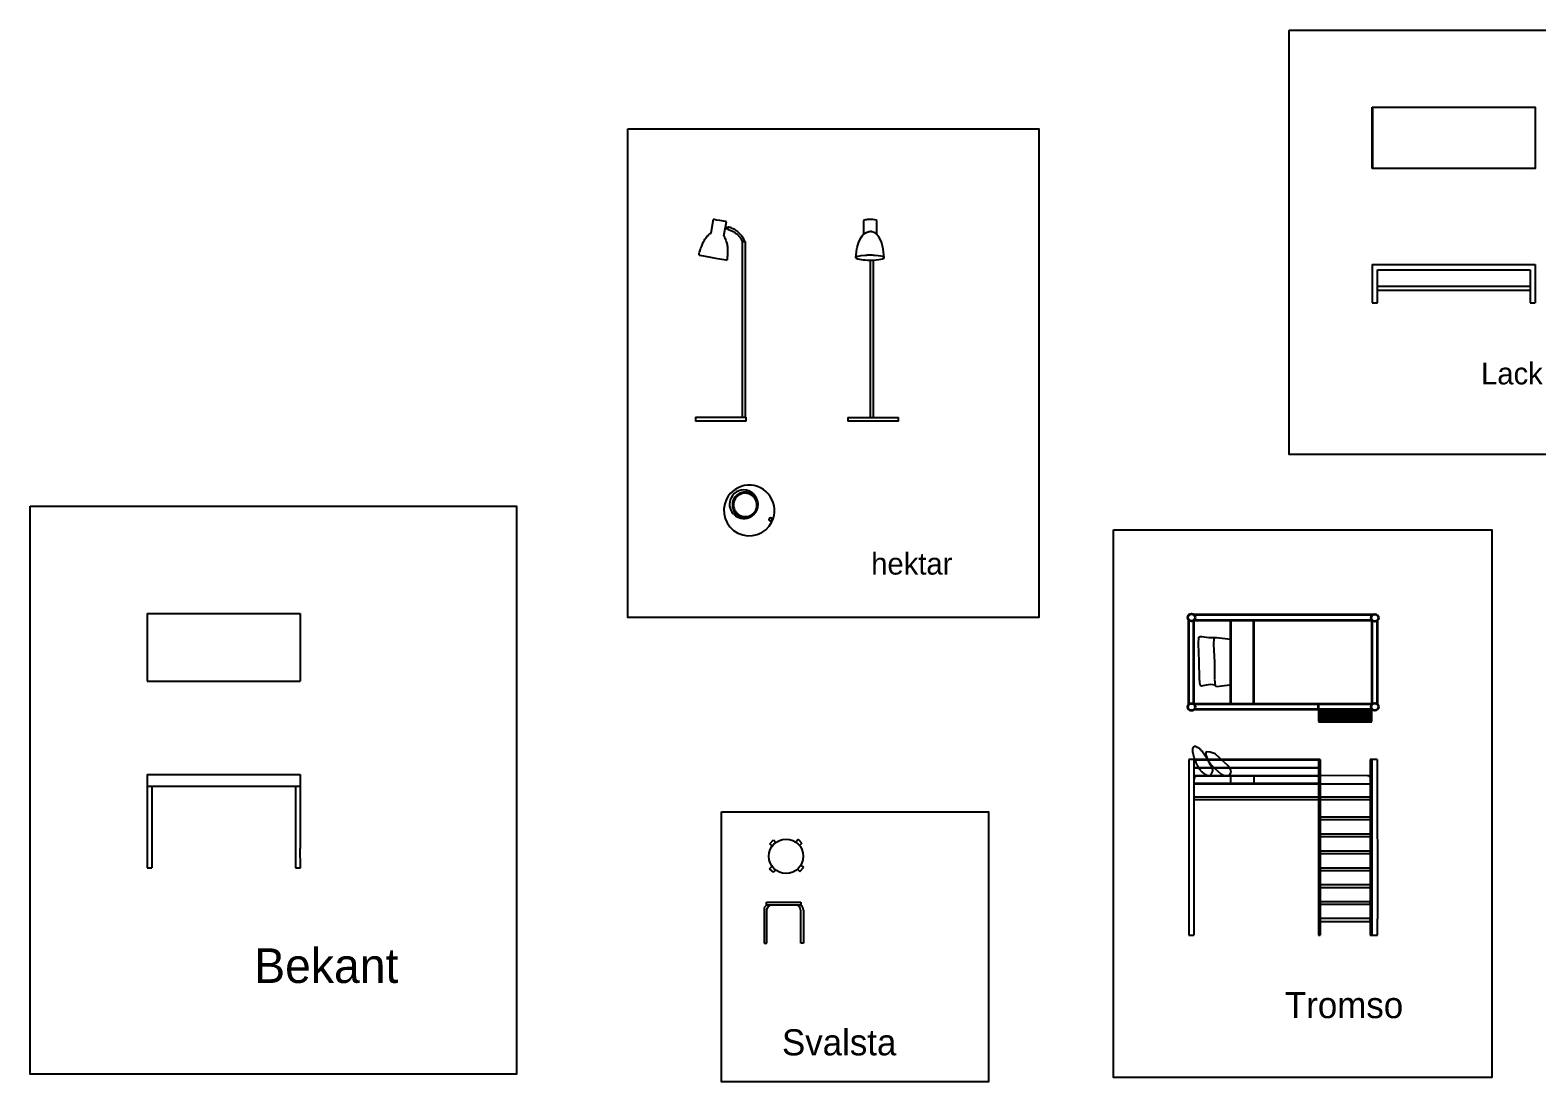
# Model space of a CAD drawing. Header units: centimetres. Extents: x 143523.8 to 143547.5, y 129048.9 to 129064.9.
# Drawn here: x 143523.81 to 143537.6, y 129055.25 to 129064.87 of the extents above; entities that cross this region are included whole.
import ezdxf

# ---------------------------------------------------------------- set-up
doc = ezdxf.new("R2010")
doc.units = ezdxf.units.CM
for name, color, linetype, lineweight in [('A-FLOR-LEVL', 7, 'Continuous', 35), ('A-WALL-FULL-EXTR', 7, 'Continuous', 35), ('ARREDI_1piano', 7, 'Continuous', 25), ('ARREDI_2piano', 7, 'Continuous', 25)]:
    doc.layers.add(name, color=color, linetype=linetype, lineweight=lineweight)
doc.layers.add('IKE140010-T1', color=250, linetype='Continuous')

msp = doc.modelspace()

# ---------------------------------------------------------------- linework, layer by layer
at = {"color": 0}
for p, q in [((143536.094, 129062.728), (143537.584, 129062.728)), ((143536.094, 129062.728), (143536.094, 129062.378)), ((143537.584, 129062.728), (143537.584, 129062.378)), ((143536.143, 129062.378), (143536.143, 129062.68)), ((143536.143, 129062.68), (143537.54, 129062.68)), ((143537.54, 129062.68), (143537.54, 129062.377)), ((143536.143, 129062.529), (143537.54, 129062.529)), ((143536.144, 129062.493), (143537.54, 129062.493)), ((143536.094, 129062.378), (143536.143, 129062.378)), ((143537.54, 129062.377), (143537.584, 129062.378)), ((143524.877, 129059.534), (143526.277, 129059.534)), ((143524.877, 129059.534), (143524.877, 129058.914)), ((143526.277, 129059.534), (143526.277, 129058.914)), ((143524.877, 129058.914), (143526.277, 129058.914)), ((143534.669, 129058.866), (143534.789, 129058.882)), ((143534.789, 129058.882), (143534.796, 129058.882)), ((143535.6, 129058.646), (143535.6, 129058.545)), ((143536.09, 129058.545), (143536.09, 129058.655)), ((143534.413, 129058.199), (143534.413, 129056.738)), ((143534.445, 129058.199), (143534.413, 129058.199)), ((143535.616, 129058.197), (143534.445, 129058.199)), ((143534.461, 129058.199), (143534.461, 129056.738)), ((143534.461, 129058.193), (143535.6, 129058.193)), ((143535.6, 129058.197), (143535.6, 129056.738)), ((143535.616, 129058.197), (143535.616, 129056.738)), ((143536.14, 129058.196), (143536.073, 129058.196)), ((143536.073, 129058.196), (143536.073, 129056.738)), ((143536.09, 129058.196), (143536.09, 129056.738)), ((143536.14, 129058.196), (143536.141, 129056.738)), ((143524.877, 129058.06), (143524.877, 129057.206)), ((143524.877, 129058.06), (143526.277, 129058.06)), ((143526.277, 129058.06), (143526.277, 129057.383)), ((143534.461, 129058.125), (143534.506, 129058.125)), ((143534.461, 129058.12), (143534.506, 129058.12)), ((143534.461, 129058.052), (143534.506, 129058.052)), ((143534.461, 129058.048), (143534.506, 129058.048)), ((143534.506, 129058.125), (143535.6, 129058.125)), ((143534.506, 129058.12), (143535.6, 129058.12)), ((143534.506, 129058.052), (143535.6, 129058.052)), ((143534.506, 129058.048), (143535.6, 129058.048)), ((143534.79, 129058.12), (143535.436, 129058.12)), ((143534.796, 129058.052), (143534.796, 129057.975)), ((143535.009, 129058.052), (143535.009, 129057.98)), ((143535.616, 129058.053), (143536.049, 129058.052)), ((143524.878, 129057.954), (143526.278, 129057.954)), ((143524.921, 129057.954), (143524.921, 129057.206)), ((143526.234, 129057.953), (143526.234, 129057.206)), ((143534.464, 129057.98), (143534.461, 129057.98)), ((143534.464, 129057.975), (143534.461, 129057.975)), ((143534.464, 129057.98), (143535.6, 129057.98)), ((143534.464, 129057.975), (143535.6, 129057.975)), ((143535.616, 129057.975), (143536.073, 129057.975)), ((143536.09, 129057.975), (143536.091, 129057.975)), ((143534.462, 129057.855), (143536.073, 129057.855)), ((143534.462, 129057.83), (143536.073, 129057.83)), ((143535.616, 129057.672), (143536.073, 129057.672)), ((143535.616, 129057.517), (143535.616, 129057.647)), ((143535.616, 129057.647), (143536.073, 129057.647)), ((143535.616, 129057.517), (143536.073, 129057.517)), ((143535.616, 129057.492), (143536.073, 129057.492)), ((143526.28, 129057.206), (143526.277, 129057.383)), ((143535.616, 129057.362), (143536.073, 129057.362)), ((143535.616, 129057.337), (143536.073, 129057.337)), ((143524.877, 129057.206), (143524.921, 129057.206)), ((143526.234, 129057.206), (143526.28, 129057.206)), ((143535.616, 129057.207), (143536.073, 129057.207)), ((143535.616, 129057.182), (143536.073, 129057.182)), ((143535.616, 129057.052), (143536.073, 129057.052)), ((143535.616, 129056.897), (143535.616, 129057.027)), ((143535.616, 129057.027), (143536.073, 129057.027)), ((143535.616, 129056.897), (143536.073, 129056.897)), ((143535.616, 129056.872), (143536.073, 129056.872)), ((143536.073, 129056.872), (143536.073, 129056.901)), ((143534.413, 129056.738), (143534.413, 129056.589)), ((143534.461, 129056.738), (143534.461, 129056.589)), ((143535.6, 129056.738), (143535.6, 129056.589)), ((143536.074, 129056.742), (143535.616, 129056.742)), ((143535.616, 129056.742), (143535.616, 129056.742)), ((143535.616, 129056.738), (143535.616, 129056.589)), ((143535.617, 129056.716), (143535.616, 129056.716)), ((143535.617, 129056.716), (143536.074, 129056.716)), ((143536.073, 129056.738), (143536.073, 129056.589)), ((143536.074, 129056.716), (143536.074, 129056.742)), ((143536.09, 129056.738), (143536.09, 129056.589)), ((143536.141, 129056.738), (143536.141, 129056.738)), ((143536.141, 129056.589), (143536.141, 129056.738)), ((143534.413, 129056.589), (143534.461, 129056.589)), ((143535.6, 129056.589), (143535.616, 129056.589)), ((143536.073, 129056.589), (143536.141, 129056.589))]:
    msp.add_line(p, q, dxfattribs=at)
for p, q in [((143530.526, 129056.819), (143530.526, 129056.515)), ((143530.548, 129056.891), (143530.863, 129056.89)), ((143530.548, 129056.863), (143530.548, 129056.891)), ((143530.863, 129056.863), (143530.548, 129056.863)), ((143530.55, 129056.515), (143530.55, 129056.812)), ((143530.861, 129056.515), (143530.861, 129056.812)), ((143530.863, 129056.89), (143530.863, 129056.89)), ((143530.863, 129056.89), (143530.863, 129056.863)), ((143530.885, 129056.819), (143530.885, 129056.515)), ((143530.526, 129056.515), (143530.55, 129056.515)), ((143530.885, 129056.515), (143530.861, 129056.515))]:
    msp.add_line(p, q)
at = {"color": 160}
msp.add_lwpolyline([(143535.332, 129064.874), (143539.07, 129064.874), (143539.07, 129060.988), (143535.332, 129060.988)], close=True, dxfattribs=at)
at = {"color": 4}
msp.add_lwpolyline([(143529.277, 129063.971), (143533.042, 129063.971), (143533.042, 129059.497), (143529.277, 129059.497)], close=True, dxfattribs=at)
at = {"color": 252}
msp.add_lwpolyline([(143523.805, 129060.518), (143528.257, 129060.518), (143528.257, 129055.318), (143523.805, 129055.318)], close=True, dxfattribs=at)
at = {"color": 6}
msp.add_lwpolyline([(143533.723, 129060.299), (143537.189, 129060.299), (143537.189, 129055.285), (143533.723, 129055.285)], close=True, dxfattribs=at)
at = {"color": 0}
for points in [[(143534.519, 129058.878), (143534.512, 129058.936), (143534.508, 129059.097), (143534.503, 129059.257), (143534.507, 129059.316), (143534.518, 129059.322), (143534.534, 129059.322), (143534.598, 129059.313), (143534.653, 129059.314)], [(143534.65, 129058.932), (143534.651, 129058.935), (143534.652, 129059.09), (143534.643, 129059.25), (143534.646, 129059.306), (143534.652, 129059.315), (143534.671, 129059.314), (143534.796, 129059.298)], [(143534.519, 129058.878), (143534.53, 129058.873), (143534.575, 129058.88), (143534.613, 129058.887)], [(143534.613, 129058.887), (143534.655, 129058.881)], [(143534.669, 129058.866), (143534.658, 129058.871), (143534.651, 129058.929), (143534.65, 129058.932)], [(143534.739, 129058.174), (143534.764, 129058.148), (143534.774, 129058.138), (143534.778, 129058.131), (143534.792, 129058.112), (143534.797, 129058.097), (143534.798, 129058.085), (143534.796, 129058.071), (143534.788, 129058.057), (143534.78, 129058.051), (143534.767, 129058.049)]]:
    msp.add_lwpolyline(points, dxfattribs=at)
at = {"color": 7}
for points in [[(143534.622, 129058.067), (143534.628, 129058.077), (143534.631, 129058.086), (143534.633, 129058.094), (143534.633, 129058.102), (143534.632, 129058.109), (143534.629, 129058.116), (143534.627, 129058.122), (143534.624, 129058.128), (143534.621, 129058.133), (143534.618, 129058.138), (143534.615, 129058.143), (143534.612, 129058.148), (143534.61, 129058.153), (143534.607, 129058.158), (143534.604, 129058.163), (143534.602, 129058.167), (143534.599, 129058.172), (143534.597, 129058.177), (143534.594, 129058.182), (143534.591, 129058.188), (143534.589, 129058.193), (143534.586, 129058.198), (143534.583, 129058.204), (143534.579, 129058.209), (143534.576, 129058.215), (143534.572, 129058.221), (143534.569, 129058.226), (143534.565, 129058.232), (143534.561, 129058.237), (143534.558, 129058.242), (143534.554, 129058.248), (143534.551, 129058.253), (143534.547, 129058.257), (143534.544, 129058.262), (143534.541, 129058.267), (143534.537, 129058.271), (143534.534, 129058.275), (143534.53, 129058.279), (143534.527, 129058.283), (143534.523, 129058.287), (143534.519, 129058.29), (143534.514, 129058.294), (143534.509, 129058.297), (143534.505, 129058.3), (143534.5, 129058.303), (143534.496, 129058.306), (143534.491, 129058.308), (143534.487, 129058.31), (143534.484, 129058.312), (143534.481, 129058.313), (143534.478, 129058.315), (143534.475, 129058.315), (143534.473, 129058.316), (143534.471, 129058.316), (143534.469, 129058.316), (143534.467, 129058.316), (143534.465, 129058.316), (143534.463, 129058.315), (143534.462, 129058.314), (143534.46, 129058.314), (143534.459, 129058.313), (143534.457, 129058.311), (143534.456, 129058.31), (143534.455, 129058.309), (143534.454, 129058.307), (143534.452, 129058.305), (143534.451, 129058.304), (143534.45, 129058.302), (143534.449, 129058.3), (143534.448, 129058.298), (143534.448, 129058.295), (143534.447, 129058.293), (143534.447, 129058.291), (143534.447, 129058.288), (143534.447, 129058.286), (143534.447, 129058.283), (143534.447, 129058.281), (143534.447, 129058.279), (143534.448, 129058.276), (143534.448, 129058.274), (143534.448, 129058.272), (143534.449, 129058.27), (143534.449, 129058.269), (143534.449, 129058.267), (143534.449, 129058.265), (143534.45, 129058.263), (143534.45, 129058.261), (143534.45, 129058.259), (143534.451, 129058.257), (143534.451, 129058.255), (143534.452, 129058.252), (143534.453, 129058.249), (143534.453, 129058.247), (143534.454, 129058.244), (143534.455, 129058.241), (143534.455, 129058.238), (143534.456, 129058.235), (143534.457, 129058.231), (143534.458, 129058.228), (143534.458, 129058.225), (143534.459, 129058.222), (143534.46, 129058.219), (143534.461, 129058.215), (143534.462, 129058.212), (143534.463, 129058.209), (143534.464, 129058.206), (143534.466, 129058.203), (143534.467, 129058.2), (143534.468, 129058.197), (143534.469, 129058.195), (143534.47, 129058.192), (143534.472, 129058.19), (143534.473, 129058.187), (143534.474, 129058.185), (143534.474, 129058.182), (143534.475, 129058.18), (143534.476, 129058.178), (143534.477, 129058.176), (143534.477, 129058.173), (143534.478, 129058.171), (143534.479, 129058.169), (143534.479, 129058.167), (143534.48, 129058.164), (143534.481, 129058.162), (143534.483, 129058.159), (143534.484, 129058.156), (143534.486, 129058.152), (143534.488, 129058.148), (143534.491, 129058.143), (143534.494, 129058.138), (143534.497, 129058.132), (143534.5, 129058.127), (143534.504, 129058.121), (143534.507, 129058.116), (143534.511, 129058.111), (143534.514, 129058.107), (143534.517, 129058.103), (143534.519, 129058.1), (143534.521, 129058.097), (143534.524, 129058.095), (143534.525, 129058.093), (143534.527, 129058.092), (143534.529, 129058.09), (143534.53, 129058.089), (143534.531, 129058.088), (143534.532, 129058.087), (143534.534, 129058.086), (143534.535, 129058.085), (143534.536, 129058.084), (143534.537, 129058.083), (143534.538, 129058.082), (143534.539, 129058.081), (143534.541, 129058.08), (143534.543, 129058.078), (143534.544, 129058.077), (143534.546, 129058.075), (143534.548, 129058.073), (143534.55, 129058.071), (143534.552, 129058.07), (143534.554, 129058.068), (143534.556, 129058.066), (143534.558, 129058.065), (143534.56, 129058.064), (143534.562, 129058.062), (143534.564, 129058.061), (143534.567, 129058.06), (143534.569, 129058.059), (143534.572, 129058.057), (143534.575, 129058.056), (143534.578, 129058.055), (143534.581, 129058.054), (143534.584, 129058.053), (143534.587, 129058.052), (143534.59, 129058.051), (143534.593, 129058.051), (143534.595, 129058.05), (143534.597, 129058.049), (143534.599, 129058.049), (143534.601, 129058.049), (143534.602, 129058.049), (143534.603, 129058.049), (143534.604, 129058.049), (143534.605, 129058.05), (143534.607, 129058.05), (143534.608, 129058.051), (143534.609, 129058.052), (143534.611, 129058.054), (143534.613, 129058.055), (143534.615, 129058.058), (143534.617, 129058.06), (143534.619, 129058.063), (143534.622, 129058.067)], [(143534.739, 129058.174), (143534.656, 129058.249), (143534.611, 129058.266), (143534.577, 129058.267), (143534.571, 129058.26), (143534.57, 129058.247), (143534.573, 129058.23), (143534.588, 129058.194), (143534.619, 129058.149), (143534.651, 129058.115), (143534.707, 129058.066), (143534.738, 129058.052), (143534.756, 129058.049)]]:
    msp.add_lwpolyline(points, dxfattribs=at)
at = {"color": 2}
msp.add_lwpolyline([(143530.134, 129057.718), (143532.579, 129057.718), (143532.579, 129055.247), (143530.134, 129055.247)], close=True, dxfattribs=at)
for centre, radius, start, end in [((143530.57, 129056.825), 0.0443, 119.2114, 187.8771), ((143530.834, 129056.821), 0.0511, 357.1791, 55.7324)]:
    msp.add_arc(centre, radius, start, end)
at = {"color": 0}
for points in [[(143534.493, 129058.048), (143534.474, 129058.042), (143534.466, 129058.037), (143534.462, 129058.015)], [(143536.049, 129058.052), (143536.065, 129058.049), (143536.074, 129058.026)]]:
    msp.add_spline(points, degree=3, dxfattribs=at)
for points in [[(143530.55, 129056.812), (143530.552, 129056.832), (143530.581, 129056.863)], [(143530.861, 129056.812), (143530.855, 129056.837), (143530.831, 129056.863)]]:
    msp.add_spline(points, degree=3)
at = {"layer": 'A-FLOR-LEVL', "color": 0}
for p, q in [((143534.413, 129058.701), (143534.413, 129059.475)), ((143536.099, 129059.521), (143534.46, 129059.521)), ((143534.46, 129058.703), (143534.46, 129059.471)), ((143536.091, 129059.471), (143534.46, 129059.471)), ((143534.796, 129059.472), (143534.796, 129058.707)), ((143535.009, 129058.702), (143535.009, 129059.47)), ((143536.091, 129059.471), (143536.091, 129058.703)), ((143536.141, 129058.703), (143536.141, 129059.471)), ((143536.091, 129058.703), (143534.46, 129058.703)), ((143536.091, 129058.655), (143534.461, 129058.655)), ((143535.6, 129058.646), (143535.6, 129058.703)), ((143535.616, 129058.655), (143535.616, 129058.545)), ((143535.616, 129058.643), (143536.073, 129058.643)), ((143536.073, 129058.624), (143535.616, 129058.624)), ((143535.616, 129058.611), (143536.073, 129058.611)), ((143536.073, 129058.593), (143535.616, 129058.593)), ((143535.616, 129058.581), (143536.073, 129058.581)), ((143536.073, 129058.655), (143536.073, 129058.545)), ((143536.091, 129058.655), (143536.094, 129058.655)), ((143536.141, 129058.703), (143536.141, 129058.702)), ((143535.6, 129058.545), (143536.09, 129058.545)), ((143536.073, 129058.567), (143535.616, 129058.567)), ((143535.616, 129058.561), (143536.073, 129058.561)), ((143536.073, 129058.549), (143535.616, 129058.549))]:
    msp.add_line(p, q, dxfattribs=at)
for centre in [(143534.438, 129059.497), (143536.116, 129059.494), (143534.438, 129058.678), (143536.116, 129058.68)]:
    msp.add_circle(centre, 0.0333, dxfattribs=at)
at = {"layer": 'A-WALL-FULL-EXTR', "color": 7}
msp.add_line((143536.094, 129064.168), (143536.094, 129063.607), dxfattribs=at)
at = {"layer": 'ARREDI_1piano', "color": 0}
for points in [[(143536.094, 129064.168), (143537.584, 129064.168), (143537.584, 129063.607), (143536.094, 129063.607)], [(143530.457, 129060.476), (143530.459, 129060.48), (143530.461, 129060.485), (143530.463, 129060.49), (143530.464, 129060.494), (143530.466, 129060.499), (143530.467, 129060.504), (143530.468, 129060.509), (143530.469, 129060.514), (143530.469, 129060.519), (143530.47, 129060.524), (143530.47, 129060.529), (143530.47, 129060.534), (143530.47, 129060.539), (143530.47, 129060.544), (143530.469, 129060.549), (143530.468, 129060.554), (143530.467, 129060.559), (143530.466, 129060.564), (143530.465, 129060.569), (143530.463, 129060.574), (143530.461, 129060.579), (143530.459, 129060.584), (143530.457, 129060.589), (143530.455, 129060.594), (143530.452, 129060.599), (143530.449, 129060.603), (143530.446, 129060.608), (143530.443, 129060.612), (143530.44, 129060.616), (143530.436, 129060.62), (143530.432, 129060.624), (143530.428, 129060.628), (143530.424, 129060.632), (143530.42, 129060.635), (143530.416, 129060.639), (143530.411, 129060.642), (143530.406, 129060.645), (143530.402, 129060.648), (143530.397, 129060.65), (143530.392, 129060.653), (143530.387, 129060.655)], [(143530.271, 129060.424), (143530.275, 129060.422), (143530.28, 129060.419), (143530.285, 129060.417), (143530.29, 129060.415), (143530.296, 129060.413), (143530.301, 129060.411), (143530.306, 129060.409), (143530.312, 129060.408), (143530.317, 129060.407), (143530.322, 129060.406), (143530.328, 129060.406), (143530.333, 129060.405), (143530.339, 129060.405), (143530.344, 129060.405), (143530.35, 129060.405), (143530.355, 129060.406), (143530.36, 129060.406), (143530.366, 129060.407), (143530.371, 129060.408), (143530.376, 129060.41), (143530.381, 129060.411), (143530.386, 129060.413), (143530.391, 129060.415), (143530.396, 129060.417), (143530.4, 129060.419), (143530.405, 129060.422), (143530.409, 129060.424), (143530.414, 129060.427), (143530.418, 129060.43), (143530.422, 129060.433), (143530.426, 129060.436), (143530.429, 129060.439), (143530.433, 129060.443), (143530.437, 129060.446), (143530.44, 129060.45), (143530.443, 129060.454), (143530.446, 129060.458), (143530.449, 129060.462), (143530.452, 129060.466), (143530.454, 129060.471), (143530.456, 129060.475), (143530.457, 129060.476)]]:
    msp.add_lwpolyline(points, dxfattribs=at)
for centre, radius, start, end in [((143530.389, 129060.477), 0.232, 333.5232, 153.5232), ((143530.389, 129060.477), 0.232, 153.5232, 333.5232), ((143530.309, 129060.499), 0.0839, 219.2234, 243.0449), ((143530.584, 129060.395), 0.0145, 153.5232, 333.5232), ((143530.584, 129060.395), 0.0145, 333.5232, 153.5232)]:
    msp.add_arc(centre, radius, start, end, dxfattribs=at)
for centre, major_axis, start_param, end_param in [((143530.337, 129060.536), (0.058, 0.116), 6.351563, 7.853982), ((143530.352, 129060.528), (0.053, 0.106), 6.108652, 6.806784), ((143530.337, 129060.536), (0.058, 0.116), 1.570796, 2.792527), ((143530.352, 129060.528), (0.053, 0.106), 1.919862, 2.268928), ((143530.352, 129060.528), (0.053, 0.106), 1.570796, 1.919862), ((143530.352, 129060.528), (0.053, 0.106), 1.22173, 1.570796), ((143530.352, 129060.528), (0.053, 0.106), 0.872665, 1.22173), ((143530.352, 129060.528), (0.053, 0.106), 0.523599, 0.872665), ((143530.352, 129060.528), (0.053, 0.106), 5.410521, 6.108652), ((143530.352, 129060.528), (0.053, 0.106), 4.712389, 5.061455), ((143530.352, 129060.528), (0.053, 0.106), 5.061455, 5.410521), ((143530.352, 129060.528), (0.053, 0.106), 2.268928, 2.617994), ((143530.352, 129060.528), (0.053, 0.106), 2.617994, 3.316126), ((143530.352, 129060.528), (0.053, 0.106), 3.316126, 4.014257), ((143530.352, 129060.528), (0.053, 0.106), 4.014257, 4.712389)]:
    msp.add_ellipse(centre, major_axis=major_axis, ratio=0.984808, start_param=start_param, end_param=end_param, dxfattribs=at)
for points, knots in [([(143530.248, 129060.556), (143530.247, 129060.55), (143530.244, 129060.536), (143530.245, 129060.521), (143530.246, 129060.515)], [0.0625, 0.0625, 0.0625, 0.0625, 0.125, 0.1875, 0.1875, 0.1875, 0.1875]), ([(143530.246, 129060.515), (143530.247, 129060.508), (143530.25, 129060.494), (143530.256, 129060.481), (143530.259, 129060.475)], [0.1875, 0.1875, 0.1875, 0.1875, 0.25, 0.3125, 0.3125, 0.3125, 0.3125]), ([(143530.339, 129060.634), (143530.332, 129060.633), (143530.318, 129060.63), (143530.305, 129060.625), (143530.299, 129060.621)], [0.6875, 0.6875, 0.6875, 0.6875, 0.75, 0.8125, 0.8125, 0.8125, 0.8125]), ([(143530.459, 129060.541), (143530.458, 129060.548), (143530.453, 129060.569), (143530.442, 129060.587), (143530.433, 129060.598)], [0.1875, 0.1875, 0.1875, 0.1875, 0.25, 0.375, 0.375, 0.375, 0.375]), ([(143530.259, 129060.475), (143530.263, 129060.469), (143530.271, 129060.457), (143530.281, 129060.448), (143530.287, 129060.443)], [0.3125, 0.3125, 0.3125, 0.3125, 0.375, 0.4375, 0.4375, 0.4375, 0.4375]), ([(143530.287, 129060.443), (143530.292, 129060.439), (143530.31, 129060.428), (143530.331, 129060.422), (143530.345, 129060.421)], [0.4375, 0.4375, 0.4375, 0.4375, 0.5, 0.625, 0.625, 0.625, 0.625]), ([(143530.423, 129060.447), (143530.429, 129060.451), (143530.438, 129060.462), (143530.446, 129060.473), (143530.449, 129060.48)], [0.875, 0.875, 0.875, 0.875, 0.9375, 1, 1, 1, 1])]:
    msp.add_open_spline(points, degree=3, knots=knots, dxfattribs=at)
for points in [[(143530.256, 129060.576), (143530.253, 129060.57), (143530.25, 129060.563), (143530.248, 129060.556)], [(143530.267, 129060.594), (143530.263, 129060.588), (143530.259, 129060.582), (143530.256, 129060.576)], [(143530.281, 129060.609), (143530.276, 129060.604), (143530.271, 129060.6), (143530.267, 129060.594)], [(143530.299, 129060.621), (143530.293, 129060.618), (143530.287, 129060.614), (143530.281, 129060.609)], [(143530.36, 129060.635), (143530.353, 129060.635), (143530.346, 129060.635), (143530.339, 129060.634)], [(143530.38, 129060.631), (143530.374, 129060.633), (143530.367, 129060.634), (143530.36, 129060.635)], [(143530.4, 129060.624), (143530.394, 129060.627), (143530.387, 129060.629), (143530.38, 129060.631)], [(143530.433, 129060.598), (143530.424, 129060.609), (143530.413, 129060.617), (143530.4, 129060.624)], [(143530.456, 129060.499), (143530.458, 129060.506), (143530.459, 129060.513), (143530.46, 129060.52)], [(143530.46, 129060.52), (143530.46, 129060.527), (143530.46, 129060.534), (143530.459, 129060.541)], [(143530.345, 129060.421), (143530.359, 129060.42), (143530.373, 129060.422), (143530.387, 129060.426)], [(143530.387, 129060.426), (143530.393, 129060.428), (143530.4, 129060.431), (143530.406, 129060.435)], [(143530.406, 129060.435), (143530.412, 129060.438), (143530.418, 129060.442), (143530.423, 129060.447)], [(143530.449, 129060.48), (143530.452, 129060.486), (143530.455, 129060.493), (143530.456, 129060.499)]]:
    msp.add_open_spline(points, degree=3, dxfattribs=at)
at = {"layer": 'ARREDI_2piano', "color": 0}
for p, q in [((143530.578, 129057.426), (143530.61, 129057.462)), ((143530.6, 129057.405), (143530.578, 129057.426)), ((143530.61, 129057.462), (143530.634, 129057.439)), ((143530.836, 129057.464), (143530.816, 129057.442)), ((143530.836, 129057.464), (143530.839, 129057.466)), ((143530.872, 129057.431), (143530.839, 129057.466)), ((143530.872, 129057.431), (143530.851, 129057.409)), ((143530.575, 129057.197), (143530.599, 129057.221)), ((143530.885, 129057.21), (143530.853, 129057.173)), ((143530.853, 129057.173), (143530.885, 129057.21)), ((143530.862, 129057.23), (143530.861, 129057.231)), ((143530.862, 129057.23), (143530.885, 129057.21)), ((143530.611, 129057.165), (143530.575, 129057.197)), ((143530.611, 129057.165), (143530.632, 129057.187)), ((143530.831, 129057.194), (143530.853, 129057.173))]:
    msp.add_line(p, q, dxfattribs=at)
msp.add_circle((143530.727, 129057.312), 0.157, dxfattribs=at)
at = {"layer": 'IKE140010-T1', "color": 7}
for p, q in [((143530.059, 129063.141), (143530.037, 129063.016)), ((143530.067, 129063.14), (143530.059, 129063.141)), ((143530.089, 129063.136), (143530.067, 129063.14)), ((143530.119, 129063.131), (143530.089, 129063.136)), ((143530.172, 129063.121), (143530.119, 129063.131)), ((143531.435, 129063.13), (143531.435, 129063.003)), ((143531.557, 129063.003), (143531.557, 129063.13)), ((143530.157, 129062.99), (143530.18, 129063.12)), ((143530.18, 129063.12), (143530.172, 129063.121)), ((143530.192, 129063.05), (143530.193, 129063.05)), ((143530.193, 129063.051), (143530.194, 129063.055)), ((143530.193, 129063.05), (143530.193, 129063.051)), ((143530.194, 129063.055), (143530.197, 129063.07)), ((143530.197, 129063.07), (143530.197, 129063.071)), ((143530.197, 129063.071), (143530.197, 129063.071)), ((143530.326, 129062.938), (143530.326, 129061.33)), ((143530.326, 129062.938), (143530.327, 129062.938)), ((143530.327, 129062.938), (143530.328, 129062.938)), ((143530.328, 129062.938), (143530.33, 129062.938)), ((143530.33, 129062.938), (143530.333, 129062.938)), ((143530.333, 129062.938), (143530.341, 129062.938)), ((143530.341, 129062.938), (143530.344, 129062.938)), ((143530.344, 129062.938), (143530.351, 129062.938)), ((143530.351, 129062.938), (143530.353, 129062.938)), ((143530.353, 129062.938), (143530.355, 129062.938)), ((143530.355, 129061.33), (143530.355, 129062.938)), ((143529.93, 129062.814), (143529.937, 129062.813)), ((143529.937, 129062.813), (143530.035, 129062.796)), ((143530.035, 129062.796), (143530.079, 129062.788)), ((143530.079, 129062.788), (143530.177, 129062.771)), ((143530.177, 129062.771), (143530.185, 129062.769)), ((143531.498, 129062.769), (143531.498, 129061.329)), ((143531.527, 129061.329), (143531.527, 129062.77)), ((143529.898, 129061.33), (143529.898, 129061.296)), ((143529.898, 129061.33), (143529.906, 129061.33)), ((143529.906, 129061.296), (143529.898, 129061.296)), ((143529.906, 129061.33), (143529.929, 129061.33)), ((143529.929, 129061.296), (143529.906, 129061.296)), ((143529.929, 129061.33), (143529.966, 129061.33)), ((143529.966, 129061.296), (143529.929, 129061.296)), ((143529.966, 129061.33), (143530.014, 129061.33)), ((143530.014, 129061.296), (143529.966, 129061.296)), ((143530.014, 129061.33), (143530.07, 129061.33)), ((143530.07, 129061.296), (143530.014, 129061.296)), ((143530.07, 129061.33), (143530.19, 129061.33)), ((143530.19, 129061.296), (143530.07, 129061.296)), ((143530.19, 129061.33), (143530.294, 129061.33)), ((143530.294, 129061.296), (143530.19, 129061.296)), ((143530.294, 129061.33), (143530.331, 129061.33)), ((143530.331, 129061.296), (143530.294, 129061.296)), ((143530.331, 129061.33), (143530.362, 129061.33)), ((143530.362, 129061.296), (143530.331, 129061.296)), ((143530.362, 129061.296), (143530.362, 129061.33)), ((143531.293, 129061.329), (143531.293, 129061.295)), ((143531.293, 129061.329), (143531.301, 129061.329)), ((143531.301, 129061.295), (143531.293, 129061.295)), ((143531.301, 129061.329), (143531.324, 129061.329)), ((143531.324, 129061.295), (143531.301, 129061.295)), ((143531.324, 129061.329), (143531.361, 129061.329)), ((143531.361, 129061.295), (143531.324, 129061.295)), ((143531.361, 129061.329), (143531.409, 129061.329)), ((143531.409, 129061.295), (143531.361, 129061.295)), ((143531.409, 129061.329), (143531.465, 129061.329)), ((143531.465, 129061.295), (143531.409, 129061.295)), ((143531.465, 129061.329), (143531.525, 129061.329)), ((143531.525, 129061.295), (143531.465, 129061.295)), ((143531.525, 129061.329), (143531.585, 129061.329)), ((143531.585, 129061.295), (143531.525, 129061.295)), ((143531.585, 129061.329), (143531.641, 129061.329)), ((143531.641, 129061.295), (143531.585, 129061.295)), ((143531.641, 129061.329), (143531.689, 129061.329)), ((143531.689, 129061.295), (143531.641, 129061.295)), ((143531.689, 129061.329), (143531.725, 129061.329)), ((143531.725, 129061.295), (143531.689, 129061.295)), ((143531.725, 129061.329), (143531.748, 129061.329)), ((143531.748, 129061.295), (143531.725, 129061.295)), ((143531.748, 129061.329), (143531.756, 129061.329)), ((143531.756, 129061.295), (143531.748, 129061.295)), ((143531.756, 129061.295), (143531.756, 129061.329))]:
    msp.add_line(p, q, dxfattribs=at)
for points in [[(143529.957, 129062.906), (143529.961, 129062.915), (143529.965, 129062.924), (143529.969, 129062.933), (143529.974, 129062.942), (143529.979, 129062.951), (143529.984, 129062.96), (143529.99, 129062.968), (143529.996, 129062.976), (143530.002, 129062.984), (143530.009, 129062.991), (143530.016, 129062.999), (143530.02, 129063.003)], [(143530.02, 129063.003), (143530.023, 129063.006), (143530.026, 129063.008), (143530.03, 129063.011), (143530.033, 129063.013), (143530.037, 129063.016), (143530.037, 129063.016)], [(143530.17, 129063.062), (143530.17, 129063.062), (143530.171, 129063.062), (143530.172, 129063.061), (143530.173, 129063.061), (143530.174, 129063.061), (143530.175, 129063.061), (143530.176, 129063.06), (143530.177, 129063.06), (143530.178, 129063.06), (143530.179, 129063.059), (143530.179, 129063.059), (143530.18, 129063.059), (143530.181, 129063.059), (143530.182, 129063.058), (143530.183, 129063.058), (143530.184, 129063.058), (143530.184, 129063.058), (143530.185, 129063.057), (143530.186, 129063.057), (143530.186, 129063.057), (143530.187, 129063.057), (143530.188, 129063.057), (143530.188, 129063.057), (143530.189, 129063.056), (143530.189, 129063.056), (143530.19, 129063.056), (143530.19, 129063.056), (143530.19, 129063.056), (143530.191, 129063.056), (143530.191, 129063.056), (143530.191, 129063.056), (143530.191, 129063.055), (143530.192, 129063.055), (143530.192, 129063.055), (143530.192, 129063.055), (143530.192, 129063.055), (143530.194, 129063.055)], [(143530.194, 129063.055), (143530.192, 129063.055), (143530.192, 129063.055), (143530.192, 129063.055), (143530.192, 129063.055), (143530.191, 129063.055), (143530.191, 129063.056), (143530.191, 129063.056), (143530.191, 129063.056), (143530.19, 129063.056), (143530.19, 129063.056), (143530.19, 129063.056), (143530.189, 129063.056), (143530.189, 129063.056), (143530.188, 129063.057), (143530.187, 129063.057), (143530.187, 129063.057), (143530.186, 129063.057), (143530.186, 129063.057), (143530.185, 129063.057), (143530.184, 129063.058), (143530.183, 129063.058), (143530.183, 129063.058), (143530.182, 129063.058), (143530.181, 129063.059), (143530.18, 129063.059), (143530.179, 129063.059), (143530.178, 129063.059), (143530.177, 129063.06), (143530.177, 129063.06), (143530.176, 129063.06), (143530.175, 129063.061), (143530.174, 129063.061), (143530.173, 129063.061), (143530.172, 129063.061), (143530.171, 129063.062), (143530.17, 129063.062), (143530.17, 129063.062)], [(143530.171, 129063.072), (143530.172, 129063.071), (143530.173, 129063.071), (143530.174, 129063.071), (143530.175, 129063.07), (143530.176, 129063.07), (143530.177, 129063.07), (143530.178, 129063.07), (143530.179, 129063.069), (143530.18, 129063.069), (143530.181, 129063.069), (143530.182, 129063.068), (143530.183, 129063.068), (143530.183, 129063.068), (143530.184, 129063.068), (143530.185, 129063.067), (143530.186, 129063.067), (143530.187, 129063.067), (143530.187, 129063.067), (143530.188, 129063.067), (143530.189, 129063.066), (143530.189, 129063.066), (143530.19, 129063.066), (143530.191, 129063.066), (143530.191, 129063.066), (143530.192, 129063.065), (143530.192, 129063.065), (143530.192, 129063.065), (143530.193, 129063.065), (143530.193, 129063.065), (143530.194, 129063.065), (143530.194, 129063.065), (143530.194, 129063.065), (143530.194, 129063.065), (143530.194, 129063.065), (143530.195, 129063.065), (143530.195, 129063.064), (143530.195, 129063.064), (143530.196, 129063.064)], [(143530.196, 129063.064), (143530.195, 129063.064), (143530.195, 129063.065), (143530.195, 129063.065), (143530.194, 129063.065), (143530.194, 129063.065), (143530.194, 129063.065), (143530.194, 129063.065), (143530.193, 129063.065), (143530.193, 129063.065), (143530.193, 129063.065), (143530.192, 129063.065), (143530.192, 129063.065), (143530.191, 129063.066), (143530.191, 129063.066), (143530.19, 129063.066), (143530.19, 129063.066), (143530.189, 129063.066), (143530.188, 129063.066), (143530.188, 129063.067), (143530.187, 129063.067), (143530.186, 129063.067), (143530.185, 129063.067), (143530.185, 129063.068), (143530.184, 129063.068), (143530.183, 129063.068), (143530.182, 129063.068), (143530.181, 129063.069), (143530.18, 129063.069), (143530.179, 129063.069), (143530.178, 129063.069), (143530.177, 129063.07), (143530.176, 129063.07), (143530.175, 129063.07), (143530.174, 129063.071), (143530.173, 129063.071), (143530.172, 129063.071), (143530.171, 129063.072), (143530.171, 129063.072)], [(143530.192, 129063.05), (143530.2, 129063.048), (143530.207, 129063.046), (143530.215, 129063.043), (143530.222, 129063.04), (143530.229, 129063.037), (143530.236, 129063.034), (143530.243, 129063.03), (143530.25, 129063.026), (143530.257, 129063.022), (143530.263, 129063.017), (143530.269, 129063.013), (143530.275, 129063.008), (143530.281, 129063.003), (143530.287, 129062.997), (143530.292, 129062.991), (143530.297, 129062.986), (143530.302, 129062.979), (143530.307, 129062.973), (143530.311, 129062.967), (143530.315, 129062.96), (143530.319, 129062.953), (143530.323, 129062.946), (143530.326, 129062.939), (143530.327, 129062.938)], [(143530.35, 129062.938), (143530.347, 129062.946), (143530.343, 129062.954), (143530.34, 129062.961), (143530.335, 129062.969), (143530.331, 129062.976), (143530.326, 129062.984), (143530.321, 129062.991), (143530.316, 129062.997), (143530.31, 129063.004), (143530.304, 129063.01), (143530.298, 129063.017), (143530.291, 129063.022), (143530.285, 129063.028), (143530.278, 129063.033), (143530.271, 129063.038), (143530.264, 129063.043), (143530.256, 129063.048), (143530.249, 129063.052), (143530.241, 129063.056), (143530.233, 129063.059), (143530.225, 129063.063), (143530.217, 129063.066), (143530.208, 129063.068), (143530.2, 129063.07), (143530.197, 129063.071)], [(143531.424, 129062.991), (143531.433, 129063.002), (143531.441, 129063.009), (143531.448, 129063.014), (143531.454, 129063.018), (143531.459, 129063.021), (143531.464, 129063.023), (143531.468, 129063.025), (143531.471, 129063.026), (143531.474, 129063.027), (143531.476, 129063.028), (143531.478, 129063.028), (143531.48, 129063.029), (143531.482, 129063.029), (143531.483, 129063.03), (143531.484, 129063.03), (143531.486, 129063.03), (143531.487, 129063.03), (143531.488, 129063.03), (143531.489, 129063.031), (143531.489, 129063.031), (143531.49, 129063.031), (143531.491, 129063.031), (143531.491, 129063.031), (143531.492, 129063.031), (143531.492, 129063.031), (143531.493, 129063.031), (143531.493, 129063.031), (143531.493, 129063.031), (143531.494, 129063.031), (143531.494, 129063.031), (143531.494, 129063.031), (143531.495, 129063.031), (143531.495, 129063.031), (143531.495, 129063.031), (143531.496, 129063.031), (143531.496, 129063.031), (143531.496, 129063.031)], [(143531.568, 129062.991), (143531.559, 129063.002), (143531.551, 129063.009), (143531.544, 129063.014), (143531.538, 129063.018), (143531.532, 129063.021), (143531.528, 129063.023), (143531.524, 129063.025), (143531.521, 129063.026), (143531.518, 129063.027), (143531.516, 129063.028), (143531.514, 129063.028), (143531.512, 129063.029), (143531.51, 129063.029), (143531.509, 129063.03), (143531.507, 129063.03), (143531.506, 129063.03), (143531.505, 129063.03), (143531.504, 129063.03), (143531.503, 129063.031), (143531.503, 129063.031), (143531.502, 129063.031), (143531.501, 129063.031), (143531.501, 129063.031), (143531.5, 129063.031), (143531.5, 129063.031), (143531.499, 129063.031), (143531.499, 129063.031), (143531.498, 129063.031), (143531.498, 129063.031), (143531.498, 129063.031), (143531.497, 129063.031), (143531.497, 129063.031), (143531.497, 129063.031), (143531.496, 129063.031), (143531.496, 129063.031), (143531.496, 129063.031), (143531.496, 129063.031)], [(143529.93, 129062.814), (143529.932, 129062.829), (143529.935, 129062.843), (143529.939, 129062.857), (143529.943, 129062.871), (143529.948, 129062.884), (143529.954, 129062.898), (143529.957, 129062.906)], [(143530.157, 129062.99), (143530.158, 129062.987), (143530.16, 129062.984), (143530.162, 129062.98), (143530.164, 129062.977)], [(143530.164, 129062.977), (143530.168, 129062.968), (143530.172, 129062.959), (143530.176, 129062.95), (143530.179, 129062.94), (143530.182, 129062.93), (143530.184, 129062.92), (143530.186, 129062.911), (143530.187, 129062.901), (143530.189, 129062.891), (143530.189, 129062.88), (143530.19, 129062.87), (143530.19, 129062.865)], [(143530.19, 129062.865), (143530.191, 129062.85), (143530.191, 129062.836), (143530.191, 129062.821), (143530.19, 129062.807), (143530.188, 129062.792), (143530.186, 129062.778), (143530.185, 129062.769)], [(143531.366, 129062.791), (143531.374, 129062.871), (143531.378, 129062.885)], [(143531.378, 129062.885), (143531.392, 129062.936), (143531.413, 129062.976), (143531.424, 129062.991)], [(143531.614, 129062.885), (143531.6, 129062.936), (143531.579, 129062.976), (143531.568, 129062.991)], [(143531.625, 129062.791), (143531.617, 129062.871), (143531.614, 129062.885)]]:
    msp.add_lwpolyline(points, dxfattribs=at)
for centre, major_axis, start_param, end_param in [((143531.496, 129063.13), (0.0613, 0), 1.570796, 3.141593), ((143531.496, 129063.13), (0.0613, 0), 0, 1.570796), ((143531.496, 129062.791), (0.129, 0), 1.919862, 4.712389), ((143531.496, 129062.791), (0.129, 0), 1.570796, 1.919862), ((143531.496, 129062.791), (0.129, 0), 1.22173, 1.570796), ((143531.496, 129062.791), (0.129, 0), 4.712389, 6.457718), ((143531.496, 129062.791), (0.129, 0), 0.174533, 1.22173)]:
    msp.add_ellipse(centre, major_axis=major_axis, ratio=0.173648, start_param=start_param, end_param=end_param, dxfattribs=at)

# ---------------------------------------------------------------- texts
at = {"color": 0, "attachment_point": 1}
for s, width, insert, char_height in [('Lack', 1.65143, (143537.09, 129061.831), 0.2), ('hektar', 2.00405, (143531.506, 129060.09), 0.2), ('Bekant', 2.34121, (143525.857, 129056.469), 0.3171), ('Tromso', 583.96521, (143535.294, 129056.069), 0.2389)]:
    msp.add_mtext_dynamic_manual_height_columns(s, width=width, gutter_width=1, heights=[0], dxfattribs=dict(at, insert=insert, char_height=char_height))
at = {"color": 2, "insert": (143530.689, 129055.728), "char_height": 0.23892, "attachment_point": 1}
msp.add_mtext_dynamic_manual_height_columns('{\\C0;Svalsta}', width=151.73368, gutter_width=1, heights=[0], dxfattribs=at)

doc.saveas('drawing.dxf')
